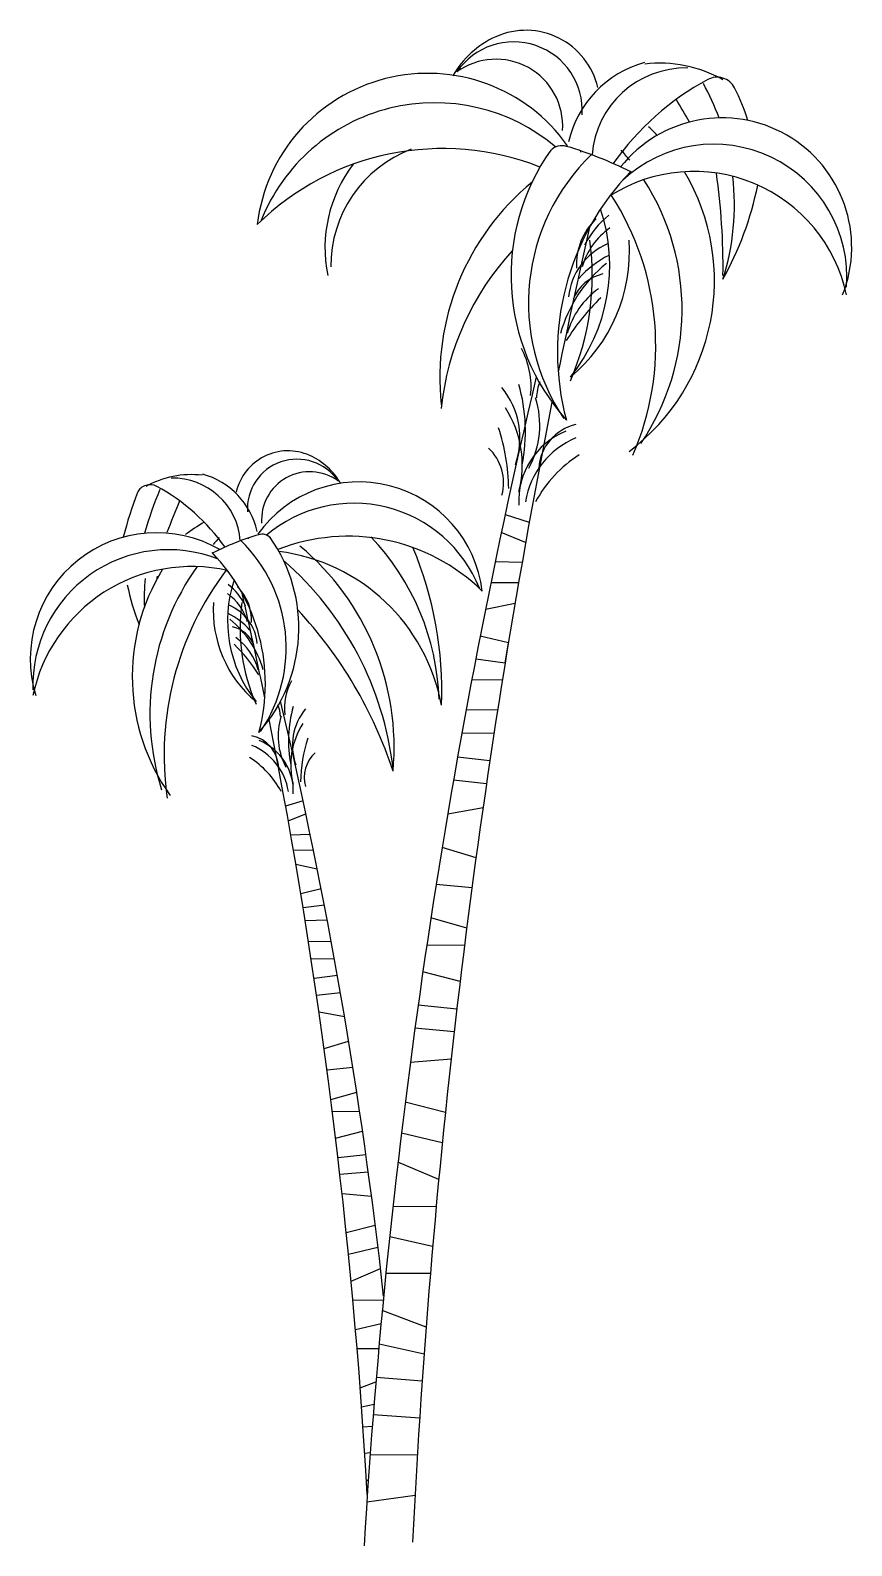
# Model space of a CAD drawing. Extents: x 2.93 to 7.03, y 12.04 to 19.61.
import ezdxf

# ---------------------------------------------------------------- set-up
doc = ezdxf.new("R2010")
doc.units = 0
doc.header["$LTSCALE"] = 25
doc.layers.get('0').update_dxf_attribs({"linetype": 'CONTINUOUS'})

msp = doc.modelspace()

# ---------------------------------------------------------------- linework, layer by layer
at = {"color": 0}
for p, q in [((5.3028, 17.1914), (5.4234, 17.1539)), ((5.4049, 17.0509), (5.2836, 17.1016)), ((5.2531, 16.9563), (5.3876, 16.9529)), ((5.3696, 16.8498), (5.2313, 16.8503)), ((5.2044, 16.7177), (5.3523, 16.7489)), ((5.3191, 16.5502), (5.1777, 16.5827)), ((5.3027, 16.45), (5.3191, 16.5502)), ((5.1557, 16.4696), (5.3027, 16.45)), ((5.2886, 16.3628), (5.1359, 16.3658)), ((5.108, 16.217), (5.2654, 16.2156)), ((5.2473, 16.0985), (5.0862, 16.0974)), ((5.0652, 15.9808), (5.2267, 15.962)), ((5.2093, 15.8447), (5.0447, 15.864)), ((4.293, 15.7609), (4.2059, 15.7338)), ((4.2192, 15.6594), (4.3069, 15.696)), ((5.0158, 15.6953), (5.1923, 15.7274)), ((4.3289, 15.5911), (4.2317, 15.5886)), ((4.2447, 15.5141), (4.3447, 15.5145)), ((5.1571, 15.4756), (4.9877, 15.5264)), ((4.3641, 15.4187), (4.2572, 15.4412)), ((4.2812, 15.2977), (4.3834, 15.3212)), ((4.9583, 15.3441), (5.1371, 15.3274)), ((4.2931, 15.2253), (4.2812, 15.2977)), ((4.3993, 15.2394), (4.2931, 15.2253)), ((4.3032, 15.1623), (4.4136, 15.1645)), ((5.1105, 15.123), (4.932, 15.175)), ((4.4337, 15.0569), (4.32, 15.056)), ((4.9117, 15.0409), (5.0998, 15.0382)), ((4.3331, 14.9713), (4.4495, 14.9706)), ((4.4646, 14.8863), (4.348, 14.8727)), ((5.0775, 14.8567), (4.8917, 14.9052)), ((4.3605, 14.7879), (4.4795, 14.8019)), ((4.5004, 14.68), (4.3728, 14.7032)), ((4.8682, 14.7406), (5.0613, 14.7202)), ((5.0481, 14.6062), (4.852, 14.6231)), ((4.3983, 14.5213), (4.5207, 14.558)), ((4.8292, 14.4536), (5.0328, 14.4704)), ((4.5419, 14.4263), (4.4127, 14.4143)), ((4.4319, 14.2666), (4.5609, 14.3041)), ((5.0041, 14.2026), (4.8035, 14.2533)), ((4.5756, 14.2073), (4.4397, 14.2053)), ((4.4558, 14.0742), (4.59, 14.1093)), ((4.7847, 14.1007), (4.9888, 14.0515)), ((4.607, 13.9903), (4.4675, 13.9755)), ((4.9708, 13.8673), (4.7672, 13.9538)), ((4.477, 13.8932), (4.6187, 13.9054)), ((4.6351, 13.7829), (4.488, 13.7951)), ((4.7423, 13.7341), (4.9582, 13.7323)), ((4.5088, 13.6016), (4.6537, 13.6383)), ((4.9404, 13.5324), (4.7258, 13.5814)), ((4.6673, 13.528), (4.5199, 13.4924)), ((4.5328, 13.3594), (4.68, 13.4219)), ((4.707, 13.399), (4.929, 13.3982)), ((4.698, 13.2632), (4.5419, 13.2619)), ((4.9076, 13.1293), (4.6888, 13.2123)), ((4.5548, 13.1174), (4.6826, 13.1466)), ((4.6734, 13.0456), (4.8977, 12.995)), ((4.6712, 13.0208), (4.563, 13.0204)), ((4.5785, 12.8262), (4.6569, 12.8559)), ((4.888, 12.8587), (4.6587, 12.8768)), ((4.6476, 12.7431), (4.5857, 12.7292)), ((4.6436, 12.6929), (4.8757, 12.6753)), ((4.5927, 12.6307), (4.639, 12.6344)), ((4.6288, 12.5003), (4.6016, 12.4982)), ((4.8642, 12.4899), (4.6281, 12.4912)), ((4.6099, 12.3642), (4.619, 12.3643)), ((4.6116, 12.2551), (4.8527, 12.2891))]:
    msp.add_line(p, q, dxfattribs=at)
for centre, radius, start, end in [((5.4466, 19.1554), 0.4652, 114.06563, 150.48175), ((5.345, 19.2115), 0.3429, 356.24002, 145.81917), ((5.4069, 19.2444), 0.3677, 12.80427, 114.06563), ((4.9152, 18.5396), 0.8574, 35.33029, 173.18063), ((5.2569, 19.1342), 0.3333, 355.96229, 125.9285), ((6.1412, 18.935), 0.5353, 105.48627, 167.04911), ((6.2058, 18.9537), 0.4701, 88.84302, 175.66934), ((6.0745, 18.7983), 0.6493, 60.79991, 96.58022), ((6.9718, 18.152), 1.3802, 118.404, 144.88456), ((5.1963, 18.7419), 1.2522, 20.1907, 28.81471), ((6.3618, 19.28), 0.0978, 27.03869, 118.404), ((5.5014, 18.8409), 1.0638, 17.53762, 27.03869), ((4.9512, 18.3163), 0.9337, 49.63735, 158.3383), ((3.9805, 17.8951), 2.5725, 29.28497, 32.23382), ((6.3872, 18.5271), 0.6472, 338.46759, 141.61836), ((5.2821, 18.3602), 1.0664, 42.96569, 46.23988), ((4.9912, 17.6984), 1.3225, 68.45712, 134.52069), ((5.0549, 18.4346), 0.6233, 110.80154, 180.48025), ((5.5869, 18.9541), 0.0811, 73.4657, 136.02172), ((5.0671, 17.203), 1.9077, 63.08964, 73.4657), ((6.3454, 18.3775), 0.6652, 355.79366, 133.07823), ((5.097, 18.5234), 0.6946, 142.85132, 191.3124), ((6.4177, 18.3874), 1.0854, 144.80495, 221.83061), ((6.4533, 18.2489), 1.0337, 134.07355, 213.9976), ((6.0424, 19.0765), 0.3692, 190.39472, 191.48084), ((4.9938, 18.217), 1.1932, 38.69487, 41.84131), ((6.8605, 18.0023), 1.2966, 135.70473, 195.14703), ((6.2461, 18.1268), 0.7799, 12.04436, 122.59331), ((5.2821, 18.3602), 1.0664, 306.86535, 30.7421), ((5.9305, 18.9042), 0, 306.17929, 0), ((4.9938, 18.217), 1.1932, 325.78684, 32.91218), ((3.0393, 18.4272), 3.3522, 359.31602, 8.08476), ((5.1963, 18.7419), 1.2522, 342.60647, 6.42451), ((6.2419, 17.876), 1.2659, 129.45119, 186.08977), ((4.9277, 19.1762), 1.6721, 331.07784, 348.31071), ((4.934, 18.4374), 0.8914, 321.18473, 18.39749), ((4.6726, 18.0367), 1.3826, 336.59628, 32.86423), ((5.9753, 18.4412), 0.316, 133.57413, 183.23565), ((6.0884, 18.347), 0.433, 128.17505, 153.78673), ((44.0283, 9.9239), 39.2799, 167.19729, 168.27789), ((4.4101, 18.3871), 1.328, 336.56873, 7.61695), ((5.1108, 18.5056), 0.8131, 309.54608, 4.05674), ((6.0269, 18.3352), 0.3517, 124.83654, 164.47159), ((6.3427, 17.5834), 1.3666, 137.23274, 174.17097), ((5.9425, 18.2455), 0.3249, 113.14785, 174.00815), ((6.0507, 18.0312), 0.5103, 116.77672, 138.10744), ((6.2382, 17.9147), 0.6835, 128.91351, 164.61685), ((5.8381, 18.1881), 0.2114, 102.69092, 157.69375), ((6.5571, 17.4688), 1.1189, 133.95396, 147.9982), ((5.9992, 17.9941), 0.399, 125.31379, 165.20519), ((5.0272, 17.8291), 0.4052, 353.86805, 28.35064), ((38.9063, 9.9696), 34.3708, 166.69403, 176.55226), ((4.9755, 17.5732), 0.4011, 340.54387, 39.0803), ((4.5494, 17.6056), 0.8549, 348.79905, 16.07419), ((5.713, 17.7628), 0.2541, 158.66248, 177.3148), ((44.2382, 10.1343), 39.4444, 168.86259, 177.21086), ((5.0205, 17.639), 0.4553, 331.71791, 17.44101), ((4.8638, 17.4399), 0.5245, 345.19964, 32.92589), ((6.6191, 18.2471), 1.1687, 209.53146, 209.53763), ((4.3131, 17.3093), 1.0073, 0.73195, 18.24514), ((5.7466, 17.2587), 0.3762, 111.98409, 183.12569), ((5.7066, 17.4107), 0.2357, 102.31217, 176.93315), ((4.2178, 17.2442), 0.2657, 65.93437, 167.19573), ((5.0566, 17.3501), 0.2383, 345.08244, 46.69754), ((5.8164, 17.1886), 0.4174, 112.55445, 170.80589), ((4.2625, 17.2204), 0.2477, 34.18083, 183.75998), ((4.1891, 17.1798), 0.3361, 29.51825, 65.93437), ((6.0153, 16.9542), 0.6362, 122.59405, 151.74505), ((3.7355, 16.9218), 0.4691, 83.41978, 119.20009), ((3.6407, 17.0342), 0.3396, 4.33066, 91.15698), ((3.6873, 17.0206), 0.3868, 12.95089, 74.51373), ((4.573, 16.7349), 0.6194, 6.81937, 144.66971), ((4.3262, 17.1646), 0.2408, 54.0715, 184.03771), ((5.3223, 16.5955), 1.9871, 159.17494, 165.93952), ((3.5279, 17.2699), 0.0706, 61.596, 152.96131), ((5.6305, 16.4787), 2.2178, 157.78655, 163.7931), ((3.0872, 16.4549), 0.9971, 35.11544, 61.596), ((9.1945, 14.9694), 5.975, 157.45155, 159.09617), ((4.547, 16.5736), 0.6746, 21.6617, 130.36265), ((4.6487, 15.7452), 1.6446, 121.09983, 125.09218), ((3.561, 16.4696), 0.631, 60.03612, 196.90678), ((4.4633, 15.7693), 1.3783, 106.5343, 116.91036), ((4.5162, 16.5019), 0.862, 138.15869, 141.30513), ((3.4618, 16.525), 0.7468, 326.0024, 45.92645), ((3.7587, 17.1228), 0.2667, 348.51916, 349.60528), ((4.0877, 17.0344), 0.0586, 43.97828, 106.5343), ((3.4875, 16.625), 0.7842, 318.16939, 35.19505), ((4.5181, 16.1272), 0.9555, 45.47931, 111.54288), ((3.7341, 16.2255), 1.2395, 2.00481, 43.58629), ((3.6207, 16.3376), 0.678, 68.60563, 181.96407), ((3.1676, 16.3468), 0.9368, 344.85297, 44.29527), ((3.8395, 16.9983), 0, 180, 233.82071), ((4.053, 16.0676), 0.9468, 10.38435, 82.7548), ((3.4391, 16.0284), 1.3089, 354.75297, 50.19442), ((3.1506, 16.3133), 1.8352, 357.65942, 22.86258), ((3.7361, 16.1216), 0.8098, 77.23204, 168.28387), ((4.4682, 16.3812), 1.0287, 148.52246, 215.24362), ((4.7961, 16.1947), 1.2683, 144.51339, 197.38222), ((5.1269, 15.9899), 1.5283, 142.81314, 188.14167), ((3.1247, 15.7347), 1.6287, 6.63406, 48.8843), ((4.5974, 17.0843), 1.208, 191.68929, 201.46756), ((4.4034, 16.7706), 0.9047, 173.57549, 182.70548), ((5.9617, 16.5432), 2.4219, 171.91524, 172.30554), ((4.5595, 16.6611), 0.644, 161.60251, 218.81527), ((3.7254, 16.5958), 0.3128, 26.21327, 51.82495), ((3.8072, 16.6639), 0.2283, 356.76435, 46.42587), ((4.4317, 16.7104), 0.5874, 175.94326, 230.45392), ((3.7699, 16.5873), 0.2541, 15.52841, 55.16346), ((4.938, 16.6248), 0.9594, 172.38305, 203.43127), ((-23.6848, 10.5104), 28.3784, 11.72211, 12.80271), ((3.7527, 16.3677), 0.3687, 41.89256, 63.22328), ((3.8308, 16.5225), 0.2347, 5.99185, 66.85215), ((3.6172, 16.2835), 0.4938, 15.38315, 51.08649), ((2.6727, 15.2297), 2.1784, 18.16247, 42.97181), ((3.9062, 16.481), 0.1527, 22.30625, 77.30908), ((3.3868, 15.9613), 0.8083, 32.0018, 46.04604), ((3.7899, 16.3409), 0.2882, 14.79481, 54.68621), ((4.4921, 16.2216), 0.2927, 151.64936, 186.13195), ((3.9966, 16.1737), 0.1836, 2.6852, 21.33752), ((-19.9844, 10.5434), 24.8317, 6.3363, 13.30597), ((4.8373, 16.0602), 0.6177, 163.92581, 191.20095), ((4.5294, 16.0368), 0.2898, 140.9197, 199.45613), ((-23.8365, 10.6624), 28.4972, 3.27943, 11.13741), ((4.497, 16.0843), 0.329, 162.55899, 208.28209), ((4.6101, 15.9404), 0.3789, 147.07411, 194.80036), ((4.0013, 15.9193), 0.1703, 3.06685, 77.68783), ((3.9724, 15.8095), 0.2718, 356.87431, 68.01591), ((3.342, 16.5237), 0.8444, 330.46237, 330.46854), ((5.008, 15.8461), 0.7278, 161.75486, 179.26805), ((3.9219, 15.7589), 0.3016, 9.19411, 67.44555), ((4.4709, 15.8756), 0.1722, 133.30246, 194.91756), ((3.7783, 15.5895), 0.4596, 28.25495, 57.40595)]:
    msp.add_arc(centre, radius, start, end, dxfattribs=at)

doc.saveas('drawing.dxf')
